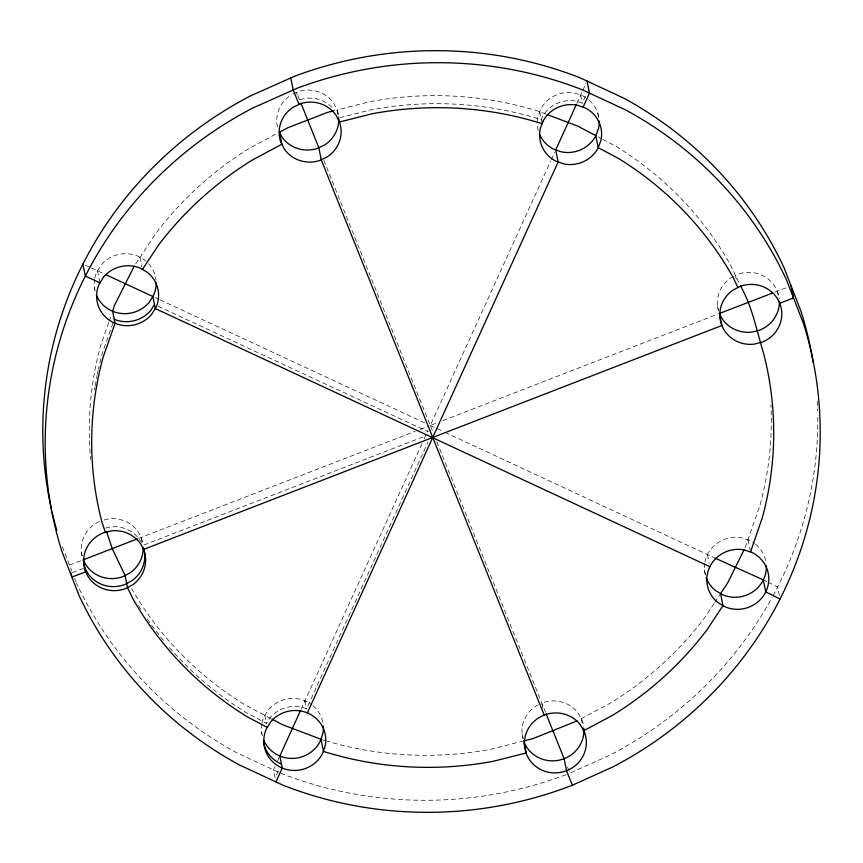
<?xml version="1.0" encoding="UTF-8"?>
<svg xmlns="http://www.w3.org/2000/svg" width="863" height="863" viewBox="0 0 863 863"><rect width="100%" height="100%" fill="white"/><g stroke="black" fill="none" stroke-linecap="round" stroke-linejoin="round"><path stroke-width="0.65" stroke-dasharray="4.32 3.24" d="M108.662 322.579L100.712 345.232A341.468 329.364 -11.3 0 0 90.637 459.364M109.105 321.316L111.316 315.027M112.924 323.053L102.319 353.269A341.468 329.364 -11.3 0 0 98.458 368.911M275.103 766.409L273.528 769.872L275.135 777.908L279.342 768.663M277.735 760.637L279.31 757.164M301.122 709.246L421.942 443.83M424.165 438.943L428.07 430.367M432.309 430.475L430.292 425.481L550.713 160.939M551.274 159.72L554.618 152.373M576.872 103.463L582.266 91.607M582.805 90.442L585.999 83.42M169.558 647.725A341.468 329.364 -11.3 0 0 246.796 712.978L266.473 723.388L269.871 717.962A31.046 29.946 -11.3 0 1 306.548 708.879L428.005 442.072M339.871 117.692L370.777 109.86A341.468 329.364 -11.3 0 1 539.958 119.245L541.306 119.763L542.396 116.915A31.046 29.946 -11.3 0 1 576.7 101.23L582.277 103.161L586.538 93.787M745.157 547.509L759.882 505.718A341.468 329.364 -11.3 0 0 770.907 404.93M135.707 263.862L156.084 233.096A341.468 329.364 -11.3 0 1 249.968 147.972L277.12 133.452M713.992 603.539L704.51 617.854A341.468 329.364 -11.3 0 1 610.626 702.978L579.202 719.774M714.726 602.439L719.828 594.726M733.367 276.602L730.174 278.328A31.046 29.946 -11.3 0 0 718.588 311.004M293.291 93.959L298.393 91.586A31.046 29.946 -11.3 0 1 333.862 103.582L337.293 110.637A31.046 29.946 -11.3 0 1 338.458 115.728M323.841 160.216L430.292 425.481L437.843 422.557M442.87 420.605L718.189 313.959M138.609 538.393L415.211 431.317M420.238 429.364L429.04 425.966M143.981 544.963L425.61 435.944M774.812 292.179L787.358 287.357M69.482 565.038L83.29 559.807M72.341 572.59L83.635 568.307M523.755 740.929L491.425 749.116A341.468 329.364 -11.3 0 1 327.325 741.263M104.121 520.022L108.9 518.846A31.046 29.946 -11.3 0 1 143.031 544.995M105.728 528.059L110.496 526.872A31.046 29.946 -11.3 0 1 141.651 543.075M545.901 114.078L538.361 111.219A341.468 329.364 -11.3 0 0 369.17 101.834L336.969 109.989L338.576 118.015M444.952 432.309L713.528 557.412M85.361 265.146L90.237 267.411M91.456 267.983L104.757 274.164M155.308 297.659L158.965 299.364M160.194 299.925L425.405 423.204M158.134 306.257L428.231 431.802M278.296 772.094L237.066 752.924A388.026 374.283 -11.3 0 1 76.537 583.194M430.292 425.481L443.722 431.737M763.334 579.904L766.916 581.662M768.113 582.245L777.66 586.937L779.828 597.779M598.113 136.861L601.565 138.695M602.719 139.299L615.395 145.998A341.468 329.364 -11.3 0 1 730.476 264.963L739.99 284.812M270.766 718.469L245.2 704.952A341.468 329.364 -11.3 0 1 130.119 585.988M436.829 441.727L545.675 712.719M567.52 767.131L569.947 773.172L610.368 754.92A388.026 374.283 -11.3 0 0 772.105 597.466M299.526 99.623L296.624 92.406L297.088 94.703M62.352 546.678L71.834 571.09M74.65 578.35L76.063 581.975M538.113 704.737A31.046 29.946 -11.3 0 0 522.137 734.467L523.107 738.35M777.336 291.219L778.534 297.239M736.225 279.073L735.503 275.459L737.282 274.499A31.046 29.946 -11.3 0 1 779.224 298.803M717.552 305.88L718.523 310.702M748.135 539.871L750.303 550.723M707.455 554.672L709.138 563.108M704.478 569.968L705.449 574.78M597.822 113.28L598.782 118.102M580.67 95.124L582.277 103.161M539.709 111.726L541.91 122.773M581.295 718.652L582.741 725.891M542.751 707.865L541.791 703.043A31.046 29.946 -11.3 0 1 578.005 712.86L581.878 719.677A31.046 29.946 -11.3 0 1 583.787 727.261M522.137 734.467L523.097 739.289M337.293 110.637L338.253 115.448M304.952 700.853L306.548 708.879M264.865 715.351L266.473 723.388M261.565 732.029L262.028 734.327M140 257.379L141.931 267.012M97.541 270.809L99.709 281.651M94.369 287.271L94.854 289.677M141.122 537.412L142.266 543.151M81.381 552.223L82.104 555.837M817.315 401.327A388.026 374.283 -11.3 0 1 817.682 410.712M817.8 417.444A388.026 374.283 -11.3 0 1 772.741 596.301M565.934 774.726A388.026 374.283 -11.3 0 1 280.68 773.205M705.362 575.114A31.046 29.946 -11.3 0 1 704.704 563.431M704.931 562.147A31.046 29.946 -11.3 0 1 741.134 537.746L748.825 540.087A31.046 29.946 -11.3 0 1 754.564 543.463M755.6 544.273A31.046 29.946 -11.3 0 1 766.171 563.323M82.071 556.074A31.046 29.946 -11.3 0 1 101.036 520.788M538.21 130.518A31.046 29.946 -11.3 0 1 537.218 124.067M537.239 121.456A31.046 29.946 -11.3 0 1 537.973 116.257L540.788 108.889A31.046 29.946 -11.3 0 1 575.092 93.193L582.676 95.815A31.046 29.946 -11.3 0 1 588.275 99.407M589.278 100.259A31.046 29.946 -11.3 0 1 598.965 118.382M277.465 126.969A31.046 29.946 -11.3 0 1 291.058 94.995M95.07 291.122A31.046 29.946 -11.3 0 1 94.574 279.439M94.811 278.156A31.046 29.946 -11.3 0 1 96.85 271.899L101.068 265.168A31.046 29.946 -11.3 0 1 137.756 256.084L144.66 260.065A31.046 29.946 -11.3 0 1 147.649 262.686M148.565 263.647A31.046 29.946 -11.3 0 1 156.02 280.054M262.266 735.891A31.046 29.946 -11.3 0 1 261.759 724.208M261.996 722.924A31.046 29.946 -11.3 0 1 264.046 716.668L268.264 709.925A31.046 29.946 -11.3 0 1 311.856 704.834M312.881 705.654A31.046 29.946 -11.3 0 1 323.215 724.823M326.052 740.885A341.468 329.364 -11.3 0 1 322.233 739.731M163.474 640.519A341.468 329.364 -11.3 0 1 146.57 617.951M140.658 608.976A341.468 329.364 -11.3 0 1 137.821 604.413M94.52 390.022A341.468 329.364 -11.3 0 1 94.941 387.379M95.146 386.052A341.468 329.364 -11.3 0 1 97.077 375.491M97.336 374.175A341.468 329.364 -11.3 0 1 98.166 370.227M300 99.623A31.046 29.946 -11.3 0 1 334.725 110.55"/><path stroke-width="1.29" d="M750.54 551.921L762.288 517.768A341.468 329.364 -11.3 0 0 763.69 353.711C756.689 330.917 752.471 307.001 740.551 285.977M300.583 710.443L279.839 756.01L282.244 768.059L275.933 781.921M576.333 104.65L555.729 149.925L558.134 161.964L307.357 712.892A31.046 29.946 -11.3 0 0 270.669 721.975L266.451 728.717A31.046 29.946 -11.3 0 0 282.244 768.059A31.046 29.946 -11.3 0 0 323.14 752.245L325.427 744.704A31.046 29.946 -11.3 0 0 307.357 712.892M583.075 107.174L589.472 93.128L587.067 81.079M744.014 549.839L727.757 582.762L720.562 593.625L722.967 605.675L706.916 629.904A341.468 329.364 -11.3 0 1 613.032 715.028L583.712 730.702L583.226 728.296M154.466 304.553L150.928 310.195A31.046 29.946 -11.3 0 1 114.25 319.278M134.272 266.031L114.283 305.772L112.643 311.241L115.049 323.291L103.118 357.282A341.468 329.364 -11.3 0 0 101.715 521.338L105.34 532.374M142.406 269.429L158.49 245.146A341.468 329.364 -11.3 0 1 252.374 160.022L281.888 144.24L279.483 132.19L287.659 127.821L327.606 112.352L333.463 110.874M577.12 720.896L532.989 738.599L523.755 740.929M813.173 362.568A388.026 374.283 -11.3 0 0 801.091 311.619L784.057 267.757A388.026 374.283 -11.3 0 0 623.528 98.026L579.904 77.746A388.026 374.283 -11.3 0 0 294.661 76.224L250.227 96.03A388.026 374.283 -11.3 0 0 51.478 509.483M572.363 785.222L612.773 766.97A388.026 374.283 -11.3 0 0 803.507 323.668L786.463 279.806A388.026 374.283 -11.3 0 0 625.934 110.076L582.32 89.795A388.026 374.283 -11.3 0 0 297.066 88.274L252.632 108.08A388.026 374.283 -11.3 0 0 61.909 551.381L78.943 595.243A388.026 374.283 -11.3 0 0 239.472 764.974L283.096 785.254A388.026 374.283 -11.3 0 0 568.339 786.776L572.363 785.222L566.527 770.735L564.122 758.685L546.16 713.928M143.129 547.455L143.528 549.461A31.046 29.946 -11.3 0 1 132.891 584.629L125.782 588.48A31.046 29.946 -11.3 0 1 85.696 571.856L83.29 559.807L137.346 538.879M791.112 285.923L793.518 297.962L779.742 303.269A31.046 29.946 -11.3 0 1 761.9 342.233L754.025 344.164A31.046 29.946 -11.3 0 1 721.856 325.513L719.44 313.474L772.299 293.15M547.142 114.542L578.037 126.246L595.804 135.642L598.21 147.692L617.8 158.048A341.468 329.364 -11.3 0 1 732.881 277.012L737.908 287.508M542.115 123.776L540.767 123.269A341.468 329.364 -11.3 0 0 371.575 113.884L339.386 122.028L338.976 120.022M714.747 557.962L763.334 579.904L765.74 591.953L780.066 598.987M105.955 274.725L152.859 296.516L155.264 308.566L709.861 566.721A31.046 29.946 -11.3 0 1 743.539 549.796L751.231 552.137A31.046 29.946 -11.3 0 1 765.74 591.953A31.046 29.946 -11.3 0 1 724.37 606.538L717.595 602.342A31.046 29.946 -11.3 0 1 709.861 566.721M99.946 282.859L85.34 276.063L82.934 264.013M271.942 719.095L282.546 724.704L321.014 739.267L323.42 751.317L324.639 751.781A341.468 329.364 -11.3 0 0 493.83 761.166L526.16 752.978L524.24 743.345M267.282 727.401L247.605 717.002A341.468 329.364 -11.3 0 1 132.524 598.037L127.497 587.552L125.092 575.502L112.201 548.609L106.559 531.392M279.483 132.19L281.586 136.516A31.046 29.946 -11.3 0 0 317.055 148.522L324.391 145.113A31.046 29.946 -11.3 0 0 338.695 118.317M544.197 715.093A31.046 29.946 -11.3 0 0 524.542 746.517L526.441 754.1A31.046 29.946 -11.3 0 0 566.527 770.735A31.046 29.946 -11.3 0 0 584.283 731.727L580.411 724.909A31.046 29.946 -11.3 0 0 544.197 715.093L321.23 159.752L318.825 147.702L300.971 103.226M299.04 104.455L293.15 89.784L290.745 77.735M71.09 573.064L71.888 577.077L85.696 571.856A31.046 29.946 -11.3 0 1 103.441 532.838L111.305 530.896A31.046 29.946 -11.3 0 1 143.528 549.461L721.856 325.513A31.046 29.946 -11.3 0 1 732.579 290.378L739.688 286.548A31.046 29.946 -11.3 0 1 779.742 303.269M56.785 530.335A388.026 374.283 -11.3 0 1 52.071 512.104M143.204 547.595A31.046 29.946 -11.3 0 1 130.486 572.579L123.377 576.43A31.046 29.946 -11.3 0 1 83.29 559.807M583.895 728.555A31.046 29.946 -11.3 0 1 559.602 760.066A31.046 29.946 -11.3 0 1 524.035 742.051M323.334 726.117A31.046 29.946 -11.3 0 1 323.021 732.655L320.734 740.195A31.046 29.946 -11.3 0 1 291.64 758.415A31.046 29.946 -11.3 0 1 263.474 739.613M766.376 565.912A31.046 29.946 -11.3 0 1 721.964 594.488L715.19 590.303A31.046 29.946 -11.3 0 1 706.139 577.606M779.386 301.403A31.046 29.946 -11.3 0 1 759.494 330.184L751.619 332.115A31.046 29.946 -11.3 0 1 719.44 313.474M599.181 120.982A31.046 29.946 -11.3 0 1 598.426 128.781L595.61 136.16A31.046 29.946 -11.3 0 1 561.306 151.845L553.722 149.223A31.046 29.946 -11.3 0 1 539.483 134.207M156.192 282.665A31.046 29.946 -11.3 0 1 153.538 295.426L149.331 302.169A31.046 29.946 -11.3 0 1 96.278 294.855M143.592 547.908A31.046 29.946 -11.3 0 1 132.082 580.616L124.984 584.456A31.046 29.946 -11.3 0 1 84.887 567.832M281.446 764.046A31.046 29.946 -11.3 0 1 263.344 741.349M543.194 120.939L540.378 128.307A31.046 29.946 -11.3 0 0 556.128 161.273L563.712 163.894A31.046 29.946 -11.3 0 0 598.016 148.209L600.831 140.831A31.046 29.946 -11.3 0 0 585.092 107.864L577.498 105.243A31.046 29.946 -11.3 0 0 543.194 120.939M103.474 277.217L99.256 283.949A31.046 29.946 -11.3 0 0 111.456 321.521A31.046 29.946 -11.3 0 0 151.737 314.218L155.955 307.476A31.046 29.946 -11.3 0 0 147.066 272.115L140.162 268.134A31.046 29.946 -11.3 0 0 103.474 277.217M300.799 103.636L293.463 107.044A31.046 29.946 -11.3 0 0 280.572 141.521L283.992 148.565A31.046 29.946 -11.3 0 0 319.461 160.572L326.797 157.163A31.046 29.946 -11.3 0 0 339.698 122.675L336.268 115.631A31.046 29.946 -11.3 0 0 300.799 103.636"/></g></svg>
